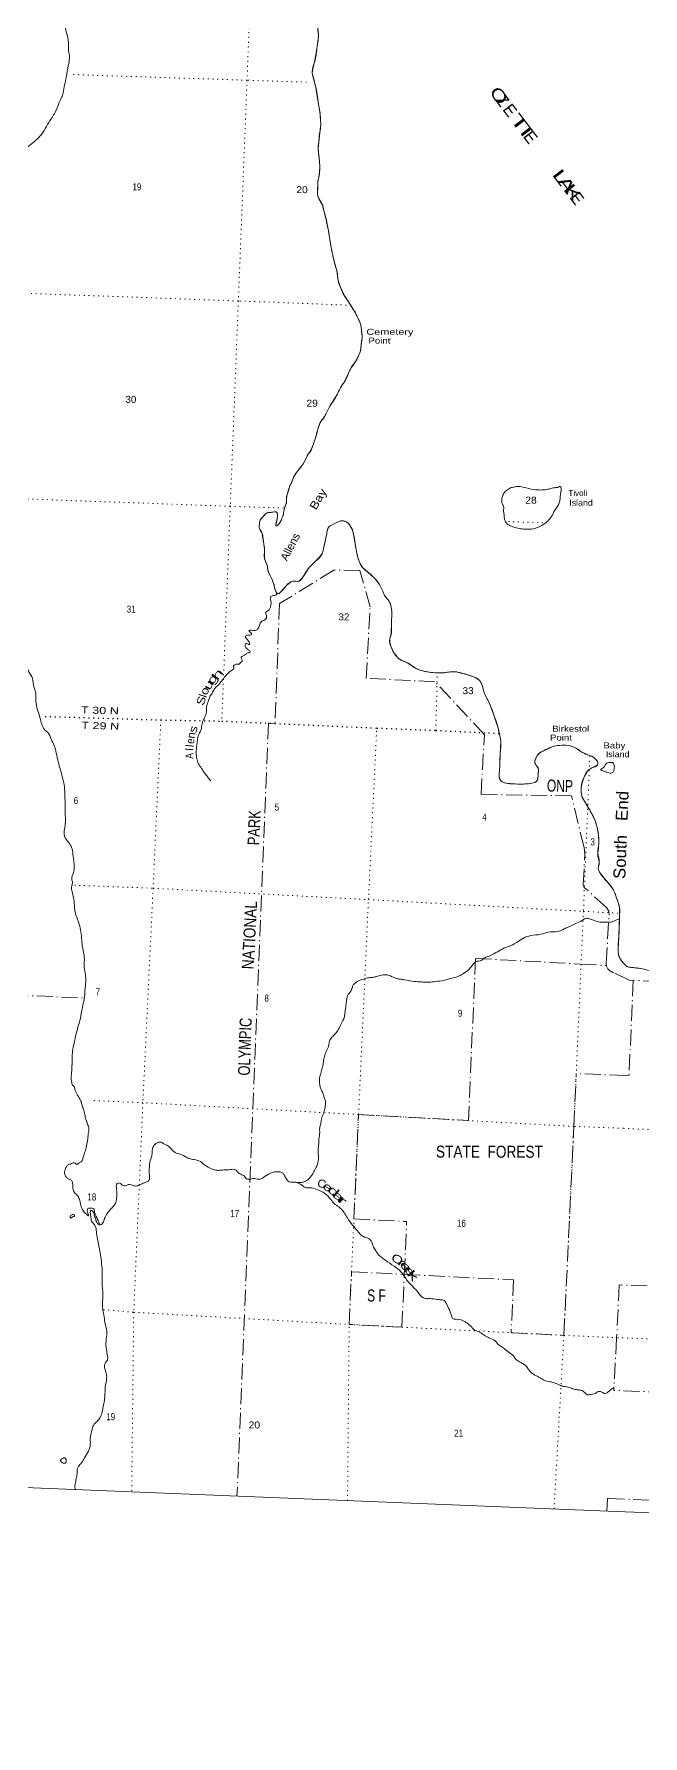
# Model space of a CAD drawing. Header units: feet. Extents: x -955330 to -733631, y 195788 to 387588.
# Drawn here: x -908074 to -892859, y 195788 to 238313 of the extents above; entities that cross this region are included whole.
import ezdxf
from ezdxf.enums import TextEntityAlignment as Align

# ---------------------------------------------------------------- set-up
doc = ezdxf.new("R2010")
doc.units = ezdxf.units.FT
doc.header["$LTSCALE"] = 80
doc.linetypes.add('DOT_DASHED', pattern=[7.7, 5, -1.2, 0.3, -1.2])
doc.linetypes.add('DOTTED', pattern=[1.5, 0.3, -1.2])
for name, color, linetype, lineweight in [('39', 7, 'Continuous', 13), ('4', 7, 'Continuous', 13), ('41', 7, 'Continuous', 13), ('44', 7, 'DOT_DASHED', 13), ('6', 7, 'DOTTED', 25), ('7', 7, 'DOTTED', 13)]:
    doc.layers.add(name, color=color, linetype=linetype, lineweight=lineweight)
doc.layers.add('42', color=7, linetype='Continuous')

msp = doc.modelspace()

# ---------------------------------------------------------------- linework, layer by layer
at = {"layer": '39'}
for points in [[(-900988.58, 245972.15), (-901017.74, 245831.48), (-901017.45, 245715.75), (-901029.32, 245598.59), (-900989.03, 245395.64), (-900971.65, 245218.17), (-900926.23, 245077.9), (-900862.41, 245024.01), (-900689.93, 244926.22), (-900544.6, 244809.47), (-900476.66, 244676.21), (-900439.98, 244562.76), (-900407.62, 244402.83), (-900394.46, 244302.71), (-900400.71, 244136.55), (-900415.39, 244043.89), (-900415.2, 243966.74), (-900432.19, 243908.7), (-900421.34, 243802.6), (-900451.5, 243682.28), (-900452.92, 243572.73), (-900425.19, 243441.44), (-900446.5, 243336.93), (-900516.47, 243226.68), (-900613.98, 243089.36), (-900681.13, 242995.21), (-900766.08, 242826.83), (-900826, 242675.49), (-900903.61, 242573.73), (-900997.6, 242426.09), (-901056.11, 242303.1), (-901029.18, 242155.61), (-900974.92, 241990.55), (-900948.7, 241788.29), (-900967.8, 241647.12), (-901025.41, 241501.75), (-901165.94, 241350.31), (-901238.32, 241232.06), (-901311.41, 241059.03), (-901315.14, 240862.3), (-901289.13, 240615.38), (-901235.87, 240389.46), (-901165.23, 240148.48), (-901115.99, 239963.36), (-901089.68, 239722.52), (-901052.29, 239582.64), (-901009.69, 239385.67), (-900996.83, 239279.47), (-901006.4, 239087.09), (-900997.36, 238944.54), (-900989.04, 238706.62), (-900989.85, 238568.61), (-900982.83, 238426.17), (-900969.06, 238297.6), (-900984.76, 238103.48), (-901010.71, 237905.81), (-901070.84, 237588.01), (-901121.92, 237371.27), (-901102.13, 237242.41), (-901038.92, 237013.97), (-901001.04, 236803.02), (-900966.58, 236563.81), (-900933.33, 236381.5), (-900914.95, 236183.69), (-900914.56, 235988.78), (-900939.3, 235815.41), (-900961.53, 235611.47), (-900975.92, 235443.68), (-900958.04, 235276.34), (-900941.67, 235119.22), (-900933.54, 234958.45), (-900953.45, 234760.48), (-900980.4, 234623.76), (-900980.5, 234581.13), (-900987.96, 234390.68), (-900982.04, 234266.55), (-900929.38, 234150.28), (-900866.56, 234035.55), (-900819.03, 233856.6), (-900762.06, 233624.41), (-900704.89, 233315.07), (-900659.78, 233046.92), (-900608.53, 232780.49), (-900565.33, 232595.67), (-900500.21, 232365.11), (-900477.51, 232173.17), (-900389.28, 231921.17), (-900318.12, 231771.52), (-900216.81, 231620.38), (-900136.51, 231492.61), (-900044.85, 231350.06)], [(-908086.89, 239105.72), (-908037.54, 239125.63), (-908005.88, 239113.92), (-907976.83, 239090.17), (-907888.98, 239114.28), (-907872.59, 239119.56), (-907817.41, 239135.13), (-907793.89, 239162.39), (-907746.04, 239192.52), (-907691.06, 239204.04), (-907592.76, 239154.55), (-907524.81, 239061.89), (-907446.93, 238926.12), (-907397.08, 238753.15), (-907349.55, 238655.4), (-907275.39, 238404.1), (-907220.82, 238163.9), (-907209.49, 237905.53), (-907188.89, 237711.66), (-907218.16, 237528.37), (-907270.95, 237236.6), (-907308.66, 237045.6), (-907347.07, 236840.42), (-907384.97, 236726.56), (-907450.42, 236585.64), (-907548.54, 236354.97), (-907704.06, 236104.79), (-907822.78, 235905.58), (-907965.23, 235715.65), (-908106.36, 235592.66), (-908265.58, 235470.55), (-908391.33, 235413.79), (-908503.51, 235386.81), (-908582.32, 235301.36), (-908715.71, 235171.89), (-908856.64, 235093.55), (-908998.68, 234911.72), (-909053.98, 234772.33), (-909136.01, 234622.08), (-909221.76, 234478.09), (-909279.97, 234361.17), (-909331.45, 234176.94), (-909370.97, 233908.88), (-909405.97, 233650.75), (-909426.09, 233448.73), (-909406.4, 233196.04), (-909411.45, 232972.98), (-909412.06, 232839.03), (-909438.03, 232397.75), (-909474.74, 232064.59), (-909495.86, 231882.93), (-909509.25, 231694.79), (-909529.26, 231576), (-909534.09, 231438.19), (-909530.58, 231346.67), (-909514.41, 231185.5), (-909504.67, 231016.53), (-909503.58, 230835.8), (-909509.33, 230639.17), (-909532.76, 230451.52), (-909559.1, 230326.95), (-909609.79, 230037.11), (-909672.93, 229739.76), (-909736.58, 229472.89), (-909796.2, 229246.42), (-909847.48, 229066.23), (-909889.51, 228909.95), (-909933.04, 228804.49), (-909956.67, 228694), (-909990.05, 228468.27), (-909995.6, 228235.09), (-909996.32, 228058.51), (-909964.06, 227896.55), (-909934.02, 227771.25), (-909882.26, 227677.35), (-909819.15, 227528.09), (-909720.25, 227409.56), (-909617.44, 227248.2), (-909516.43, 227090.99), (-909350, 226790.49), (-909283.97, 226699.96), (-909190.3, 226557.32), (-909108.49, 226419.32), (-909054.32, 226292.83), (-909038.35, 226168.21), (-909039.07, 225991.63), (-909057.88, 225734.74), (-909092.58, 225442.08), (-909171.4, 225234.83), (-909218.45, 225139.69), (-909261.88, 225117.46)], [(-900044.85, 231350.06), (-899995.71, 231244.12), (-899935.21, 231123.41), (-899899.54, 230989.7), (-899889.09, 230875.51), (-899875.53, 230742.89), (-899894.24, 230609.82), (-899909.93, 230456.31), (-899933.46, 230347.84), (-900003.43, 230196.99), (-900054.3, 230106.11), (-900151.6, 229972.84), (-900212.33, 229845.89), (-900315.77, 229629.7), (-900393.98, 229515.79), (-900483.55, 229335.45), (-900565.28, 229191.27), (-900683, 229012.31), (-900816.71, 228754.97), (-900922.96, 228603.87), (-900986, 228430.35), (-901040.39, 228227.98), (-901090.16, 228078.17), (-901141.43, 227938.58), (-901250.5, 227771.38), (-901350.93, 227575.34), (-901446.33, 227439.95), (-901564.95, 227283.36), (-901631.21, 227126.24), (-901680.67, 227023.11), (-901721.18, 226897.2), (-901760.4, 226757.02), (-901770.76, 226589.04), (-901819.22, 226465.55), (-901842.75, 226316.48), (-901894.13, 226174.87), (-901953.84, 226068.18), (-901985.6, 226037.26), (-902030.33, 226029.3), (-902031.94, 226037.5), (-902017.66, 226122.06), (-901995.04, 226212.3), (-901990.01, 226313.56), (-902007.79, 226361.12), (-902069.61, 226374.31), (-902144.8, 226361.76), (-902225.61, 226357.6), (-902355.89, 226250.31), (-902422.53, 226166.29), (-902445.06, 226037.48), (-902435.82, 225939.58), (-902385.27, 225861.99), (-902350.7, 225706.01), (-902315.14, 225407.87), (-902314.65, 225214.99), (-902242.5, 225004.39), (-902232.66, 224918.64), (-902184.22, 224798.52), (-902116.48, 224661.21), (-902077.69, 224549.69), (-902042.42, 224407.88), (-901977.89, 224327.57), (-901879.38, 224403.94), (-901746.99, 224553.76), (-901623.96, 224637.04), (-901452.38, 224642.83), (-901328.43, 224784.94), (-901201.87, 224979.71), (-901045.15, 225132.39), (-900887.53, 225303.3), (-900837.87, 225451.08), (-900802.57, 225634.09), (-900761.24, 225816.79), (-900705.95, 225996.78), (-900591.76, 226064.26), (-900455.25, 226134.7), (-900305.89, 226139.55), (-900195.23, 226054.95), (-900096.43, 225853.19), (-900047.3, 225584.84), (-900016.76, 225388.45), (-899962.7, 225178.74), (-899861.8, 224978.9), (-899711.03, 224849.7), (-899575.95, 224729.38), (-899471.53, 224600.43), (-899366.1, 224410.52), (-899312.23, 224277.95), (-899201.98, 224144.65), (-899158.66, 224043.05), (-899132.55, 223838.76)], [(-895927.89, 227009.81), (-895854.3, 226990.91), (-895688.96, 226952.35), (-895494.96, 226922.53), (-895339.77, 226923.03), (-895205.68, 226944.87), (-895065.06, 226976.54), (-894969.46, 226994.18), (-894928.55, 227006.38), (-894913.38, 226987.36), (-894908.36, 226885.62), (-894926.26, 226768.75), (-894933.2, 226669.62), (-894959.95, 226577.55), (-895017.55, 226472.78), (-895083.09, 226370.44), (-895123.41, 226289.18), (-895196.89, 226189.26), (-895281.83, 226102.08), (-895386.17, 226030.05), (-895521.97, 225973.79), (-895682.9, 225939.05), (-895839.81, 225944.72), (-895991.88, 225966.4), (-896113, 226002.79), (-896233.11, 226059.44), (-896290.5, 226121.13), (-896315.83, 226179.21), (-896329.49, 226309.81), (-896340.54, 226411.85), (-896341.94, 226505.3), (-896370.98, 226569.66), (-896387.76, 226637.47), (-896384.14, 226710.38), (-896346.54, 226818.16), (-896271.55, 226907.86), (-896165.6, 226971.68), (-896063.67, 226995.1), (-895974.31, 227008.98), (-895927.89, 227009.81)], [(-909261.88, 225117.46), (-909348.92, 225150.16), (-909422.7, 225165.96), (-909441.5, 225071.47), (-909421.61, 224863.43), (-909427.85, 224778.47), (-909456.31, 224611.37), (-909505.57, 224471.69), (-909533.43, 224316.74), (-909526.2, 224137.74), (-909484.9, 223995.64), (-909469.23, 223864.95), (-909453.86, 223768.78), (-909392.36, 223627.72), (-909268.23, 223489.67), (-909167.73, 223362.94), (-909122.4, 223261.24), (-909103.41, 223197.38), (-909057.28, 223152.48), (-909062.41, 223089.8), (-909065.63, 223025), (-908981.2, 222939.65), (-908909.64, 222838.7), (-908859.49, 222793.61), (-908844.62, 222727.91), (-908735.47, 222531.73), (-908634.56, 222453.7), (-908558.17, 222449.95), (-908449.41, 222489.27), (-908346.28, 222496.39), (-908237.83, 222448.44), (-908195.92, 222359.09), (-908130.49, 222256.41), (-908090.2, 222053.45), (-908029.91, 221847.49), (-908027.51, 221652.49), (-907911.65, 221185.98), (-907796.18, 220914.37), (-907730.25, 220862.42), (-907644.12, 220689.7), (-907567.13, 220535.69), (-907518.3, 220342.47), (-907468.66, 220124.85), (-907422.64, 219956.13), (-907323.66, 219555.41), (-907299.47, 219109.64), (-907292.76, 218798.71), (-907291.87, 218573.34), (-907320.63, 218400.16), (-907294.81, 218230.4), (-907187.17, 218085.04), (-907123.05, 217956.03), (-907096.13, 217767.95), (-907071.02, 217502.81), (-907090.43, 217355.57), (-907130.65, 217195.14), (-907114.88, 217107.07), (-907138.1, 217004.68), (-907120.02, 216881.99), (-907087.16, 216732.18), (-907064.06, 216548.34), (-907053.31, 216399.62), (-906987.09, 216191.34), (-906931.02, 216022.12), (-906896.15, 215831.62), (-906878.48, 215619.62), (-906855.87, 215466.26), (-906818.4, 215247.2), (-906818.72, 214997.52), (-906790.49, 214795.16), (-906780.65, 214628.22), (-906803.28, 214416.17), (-906808.62, 214308.84), (-906832.95, 214143.57), (-906874.78, 213950.74), (-906912.39, 213721.16), (-906975.74, 213500.96), (-907020.38, 213332.63), (-907074.77, 213089.66), (-907110.27, 212902.61), (-907123.55, 212716.5), (-907128.5, 212454.86), (-907143.39, 212276.95), (-907130.03, 212099.68), (-907125.21, 212075.08), (-907114.76, 212042.09), (-907096.87, 212037.15), (-907051.54, 211935.45), (-907020.89, 211862.9), (-906946.72, 211733.39), (-906891.75, 211623.1)], [(-903655.15, 219653.48), (-903719.97, 219727.72), (-903780.38, 219809.85), (-903839.17, 219883.79), (-903866.91, 219933.87), (-903949.73, 220051.62), (-903997.76, 220179.84), (-904021.68, 220306.88), (-904011.41, 220513.44), (-903995.52, 220630.4), (-903976.31, 220773.59), (-903900.01, 220930.22), (-903876.57, 221077.26), (-903825.9, 221204.7), (-903775.03, 221336.19), (-903755.22, 221532.13), (-903712.59, 221659.96), (-903681.82, 221751.83), (-903625.13, 221838.37), (-903534.95, 221990.26), (-903465.39, 222051.81), (-903383.77, 222153.37), (-903302.04, 222256.95), (-903208.15, 222361.96), (-903143.31, 222409.53), (-903078.88, 222489.6), (-903093.55, 222518.74), (-903041.28, 222556.78), (-903004.39, 222569.18), (-902950.01, 222568.54), (-902913.62, 222611.41), (-902873.71, 222643.97), (-902887.08, 222699.43), (-902899.54, 222732.53), (-902850.89, 222778.86), (-902789.07, 222806.28), (-902726.34, 222851.92), (-902675.38, 222863.63), (-902677.99, 222892.18), (-902740.11, 222939.89), (-902784.23, 222984.68), (-902794.98, 223052.2), (-902783.22, 223086.14), (-902725.62, 223069.1), (-902699.99, 223057.69), (-902682.4, 223087.28), (-902700.79, 223122.69), (-902767.02, 223209.17), (-902795.27, 223249.13), (-902738.77, 223291.02), (-902642.98, 223312.71), (-902635.94, 223332.66), (-902684.19, 223375.63), (-902702.68, 223409.02), (-902643.88, 223416.29), (-902524.97, 223416.54), (-902468.07, 223466.53), (-902428.76, 223568.13), (-902410.47, 223611.9), (-902304.32, 223679.77), (-902267.93, 223722.64), (-902268.73, 223787.64), (-902281.08, 223863.36), (-902255.85, 223884.46), (-902186.59, 223939.93), (-902162.77, 224013.87), (-902150.09, 224106.63), (-902166.57, 224221.12), (-902161.24, 224247.25), (-902097.11, 224280.64), (-902019.61, 224299.17), (-901995.64, 224334.09)], [(-899132.55, 223838.76), (-899141.4, 223660.55), (-899142.52, 223475.87), (-899156.11, 223283.68), (-899186.57, 223197.89), (-899143.06, 222978.53), (-899092.31, 222864.39), (-899004.97, 222756.57), (-898935.72, 222690.24), (-898809.68, 222631.27), (-898678.11, 222561.89), (-898528.05, 222459.11), (-898363.71, 222400.29), (-898147.91, 222363.31), (-897973.32, 222348.65), (-897827.87, 222355.72), (-897673.68, 222376.58), (-897532.65, 222375.75), (-897444.81, 222359.25), (-897267.8, 222312), (-897109.29, 222257.52), (-896960.03, 222179.15), (-896880.23, 222041.25), (-896818.13, 221831.13), (-896709.89, 221616.73), (-896556.14, 221223.47), (-896486.6, 221000.81), (-896446.6, 220832.39), (-896411.03, 220656.06), (-896426.03, 220354.31), (-896435.31, 220046.2), (-896448.99, 219851.99), (-896440.26, 219703.37), (-896379.35, 219631.35), (-896236.42, 219587.8), (-895989.25, 219573.64), (-895799.78, 219574.49), (-895635.54, 219594.85), (-895509.79, 219651.61), (-895478.11, 219842.91), (-895479.61, 219974.94), (-895519.21, 220029.66), (-895560.92, 220123.06), (-895529.45, 220229.11), (-895447.02, 220346.87), (-895327, 220410), (-895149.38, 220496.69), (-894941.81, 220537.26), (-894734.35, 220535.2), (-894502.67, 220452.77), (-894383.86, 220369.8), (-894257.92, 220308.81), (-894099.82, 220246.24), (-894024.64, 220177.59), (-893989.36, 220116.98), (-893996.8, 220048.33), (-894110.79, 219984.9), (-894208.2, 219930.81), (-894321.19, 219765.83), (-894394.68, 219544.1), (-894403.24, 219371.97), (-894366.16, 219226.01), (-894269.38, 219064.95), (-894180.23, 218912.38), (-894097.32, 218756.06), (-894008.48, 218516.21), (-893967.69, 218282.78), (-893968.41, 218025), (-893988.93, 217855.48), (-893951.16, 217601.9), (-893974.28, 217460.94), (-893918.21, 217332.32), (-893710.86, 217084.63), (-893591.86, 216924.5), (-893506.85, 216688.91), (-893446.15, 216491.04), (-893445.46, 216261.61), (-893450.2, 216085.23), (-893464.7, 215712.41), (-893481.81, 215449.35), (-893461.82, 215283.93), (-893404.84, 215173.54), (-893311.57, 215063.4), (-893233.88, 215004.78), (-893187.03, 214994.96)], [(-893573.67, 220011.72), (-893581.08, 219938.6), (-893602.7, 219868.61), (-893674.27, 219847.76), (-893752.16, 219861.74), (-893821.32, 219889.49), (-893888.56, 219915.12), (-893914.19, 219926.53), (-893892.68, 219953.89), (-893819.5, 220007.14), (-893801.4, 220046.86), (-893764.81, 220093.78), (-893671.13, 220113.54), (-893614.94, 220108.76), (-893581.27, 220056.35), (-893573.67, 220011.72)], [(-893446.96, 216200.15), (-893532.52, 216172.5), (-893665.91, 216124.24), (-893805.02, 216122.95), (-893933.88, 216125.21), (-894067.16, 216160.17), (-894172.09, 216197.8), (-894265.67, 216220.67), (-894371.02, 216168.99), (-894515.86, 216092.87), (-894724.04, 215999.56), (-894825.16, 215951.74), (-894950.91, 215894.98), (-895165.31, 215879.11), (-895418.21, 215818.44), (-895659.65, 215785.63), (-895846.21, 215721.7), (-896008.65, 215615.99), (-896145.26, 215543.52), (-896334.33, 215469.57), (-896485.72, 215383.62), (-896549.75, 215352.25), (-896682.33, 215279.58), (-896832.51, 215217.93), (-896897.54, 215166.31), (-897021.98, 215135.88), (-897127.43, 215041.58), (-897202.62, 214947.83), (-897344.96, 214841.13), (-897450.91, 214777.31), (-897600.28, 214731.86), (-897728.94, 214697.57), (-897833.18, 214668.18), (-898050.29, 214638.23), (-898194.13, 214622.96), (-898288.92, 214621.53), (-898425.52, 214630.26), (-898630.27, 214646.4), (-898809.88, 214681.6), (-898938.04, 214698.04), (-899043.58, 214723.52), (-899114.54, 214755.43), (-899229.33, 214797.6), (-899317.58, 214805.99), (-899459.91, 214780.5), (-899509.06, 214764.64), (-899608.88, 214743.15), (-899742.56, 214729.41), (-899898.26, 214678.18), (-899986.32, 214650.02), (-900040.7, 214610.06), (-900087.14, 214567.68), (-900118.51, 214504.25), (-900162.44, 214390.7), (-900220.64, 214314.38), (-900265.99, 214172.47), (-900280.57, 214041.24), (-900300.99, 213873.74), (-900318.79, 213758.9), (-900404.95, 213566.22), (-900465.36, 213445.35), (-900551.82, 213327.79), (-900630.43, 213246.39), (-900692.05, 213141.82), (-900727.95, 212987.26), (-900786.56, 212862.25), (-900822.95, 212738.17), (-900844.57, 212627.58), (-900854.83, 212542.82), (-900881.67, 212448.73), (-900901.78, 212368.51), (-900928.13, 212284.54), (-900943.81, 212171.63), (-900928.45, 212034.86), (-900893.47, 211927.58), (-900848.15, 211825.88), (-900822.12, 211741.38), (-900792.08, 211656.67), (-900794.9, 211559.36), (-900805.46, 211468.53), (-900846.38, 211334.53), (-900891.52, 211196.67), (-900909.22, 211083.85), (-900936.67, 210977.61), (-900934.26, 210863.81), (-900956.39, 210702.49), (-900962.23, 210544.43), (-900977.22, 210364.49), (-900967.78, 210270.65), (-900973.02, 210165.34), (-900989.41, 210078.85)], [(-892078.33, 215447.63), (-892106.17, 215238.32), (-892191.54, 215047.93), (-892259.19, 214935.69), (-892351.98, 214889.44), (-892500.02, 214868.07), (-892665.81, 214898.18), (-892830.76, 214946.47), (-893010.5, 214975.73), (-893130.65, 214989.19), (-893187.03, 214994.96)], [(-906891.75, 211623.1), (-906875.17, 211551.24), (-906841.8, 211452.16), (-906806.33, 211314.4), (-906780.11, 211193.34), (-906737.5, 211077.57), (-906702.93, 210962.19), (-906717.61, 210828.93), (-906736.12, 210659.31), (-906774.73, 210490.68), (-906812.14, 210346.35), (-906847.32, 210246.58), (-906873.97, 210156.53), (-906970.07, 210088.17), (-907005.35, 210067.57), (-907042.13, 210097.8), (-907093.8, 210112.51), (-907145.56, 210084.6), (-907221.15, 210063.95), (-907262.07, 210011.15), (-907288.2, 209971.83), (-907305.3, 209911.77), (-907312.94, 209839.06), (-907270.53, 209759.84), (-907220.68, 209708.67), (-907141.68, 209676.37), (-907111.23, 209599.76), (-907103.4, 209473.52), (-907066.31, 209368.16), (-907004.9, 209306.28), (-906939.68, 209199.54), (-906902.8, 209049.54), (-906858.58, 208925.57), (-906774.46, 208834.15), (-906739.78, 208801.99), (-906710.63, 208780.26), (-906713.14, 208810.84), (-906739.98, 208879.15), (-906740.68, 208946.17), (-906714.94, 208977.39), (-906666.69, 208975.02), (-906582.66, 208962.78), (-906564.38, 208884.74), (-906517.85, 208766.74), (-906474.33, 208669.19), (-906444.18, 208586.51), (-906442.44, 208568.07), (-906484.19, 208592.53), (-906533.03, 208704.55), (-906568.71, 208797.66), (-906603.78, 208902.91), (-906649.01, 208925.43), (-906667.91, 208869.52), (-906652.04, 208742.88), (-906638.27, 208654.91), (-906551.13, 208543.04), (-906516.57, 208387.06), (-906487.33, 208204.95), (-906423.83, 207860.78), (-906373.01, 207423.86), (-906371.02, 207098.95), (-906356.37, 206826.21), (-906363.12, 206609.32), (-906358.61, 206456.85), (-906327.66, 206309.16), (-906304.86, 206119.25), (-906255.42, 205897.58), (-906268.3, 205719.57), (-906276.05, 205563.63), (-906244.21, 205312.37), (-906235.77, 205198.28), (-906301.72, 205087.83), (-906309.97, 205002.97), (-906269.47, 204844.67), (-906259.13, 204728.45), (-906293.72, 204519.02), (-906304.39, 204263.76), (-906333.15, 204090.59), (-906377.1, 203855.23), (-906440.43, 203716.23), (-906504.67, 203640.21), (-906572.32, 203576.54), (-906620.98, 203449.01), (-906653.25, 203326.76), (-906668.24, 203228.02), (-906667.24, 203085.87), (-906710.48, 202905.29), (-906813.52, 202737.79), (-906884.09, 202615.39), (-906963.4, 202519.81), (-906996.28, 202385.41)], [(-900989.41, 210078.85), (-901034.65, 209979.57), (-901097.07, 209858.8), (-901154.07, 209766.19), (-901205.34, 209707.8), (-901282.64, 209652.72), (-901370.7, 209624.56), (-901499.86, 209620.75), (-901618.67, 209622.52), (-901698.78, 209632.55), (-901760.29, 209692.41), (-901814.06, 209786.4), (-901861.19, 209851.64), (-901926.22, 209881.22), (-902063.33, 209879.83), (-902167.56, 209850.44), (-902340.16, 209743.2), (-902398.36, 209707.48), (-902465.3, 209698.59), (-902599.49, 209715.32), (-902685.03, 209697.19), (-902784.44, 209724.4), (-902818.31, 209772.75), (-902902.53, 209821.55), (-902982.44, 209876.22), (-903038.02, 209933.76), (-903164.67, 209939.98), (-903332.33, 209931.96), (-903451.84, 209919.56), (-903561.9, 209935.11), (-903621.51, 209952.25), (-903811.78, 210057), (-903916.51, 210139.28), (-904071.3, 210187.48), (-904198.95, 210214.04), (-904307, 210270.1), (-904431.03, 210328.96), (-904512.65, 210349.21), (-904642.81, 210446.95), (-904707.73, 210519.16), (-904809.95, 210570.87), (-904898.1, 210621.88), (-904966.65, 210621.19), (-905077.53, 210539.34), (-905116.44, 210445.84), (-905121.77, 210338.5), (-905173.05, 210158.32), (-905192.26, 210015.13), (-905190.97, 209797.85), (-905196.7, 209682.42), (-905255.61, 209632.53), (-905372.81, 209585.5), (-905484.19, 209534.12), (-905578.88, 209534.71), (-905714.27, 209567.74), (-905769.85, 209544.08), (-905824.84, 209532.57), (-905877.91, 209559.53), (-905956.2, 209606.01), (-905993.09, 209593.61), (-906012, 209456.49), (-906011.92, 209214.91), (-906042.28, 209090.54), (-906092.04, 209021.93), (-906172.97, 208934.55), (-906259.42, 208816.99), (-906322.25, 208688.12), (-906369.8, 208582.86), (-906415.24, 208560.73), (-906429.1, 208561.58), (-906444.59, 208565.01)], [(-893606.65, 204481.28), (-893687.5, 204420.02), (-893750.73, 204364.25), (-893812.15, 204344.94), (-893883.11, 204376.84), (-893948.54, 204398.32), (-894051.98, 204344.53), (-894186.27, 204318.64), (-894251, 204313.69), (-894293.61, 204348.27), (-894361.16, 204408.42), (-894434.63, 204430.3), (-894520.77, 204440.62), (-894637.97, 204474.79), (-894761.1, 204511.28), (-894857.19, 204524.12), (-894955.99, 204563.48), (-895149.98, 204633.9), (-895297.64, 204663.48), (-895368.4, 204699.43), (-895487.8, 204770.26), (-895622.99, 204847.94), (-895701.79, 204924.89), (-895762.09, 205009.05), (-895911.85, 205117.91), (-896025.13, 205190.46), (-896085.63, 205270.57), (-896201.62, 205369.64), (-896329.87, 205465.26), (-896415.3, 205530.35), (-896442.74, 205545.91), (-896553.9, 205660.99), (-896707.28, 205737.54), (-896827.09, 205800.26), (-896940.17, 205876.86), (-897091.64, 205951.29), (-897152.95, 206015.2), (-897229.94, 206088), (-897298.28, 206131.95), (-897522.53, 206201.83), (-897616.41, 206218.62), (-897630.88, 206251.81), (-897658.82, 206338.44), (-897696.4, 206433.67), (-897771.07, 206593.65), (-897823.94, 206665.26), (-897923.65, 206686.4), (-898081.76, 206708.37), (-898206.39, 206714.49), (-898300.88, 206719.12), (-898338.47, 206733.15), (-898486.42, 206878.45), (-898591.35, 206997.29), (-898723.51, 207135.72), (-898802.81, 207243.15), (-898944.83, 207426.73), (-899076.9, 207526.6), (-899295.3, 207673.33), (-899454.21, 207800.9), (-899544.86, 207923.09), (-899601.95, 208031.46), (-899633.5, 208126.39), (-899729.19, 208228.53), (-899820.65, 208253.32), (-899960.06, 208367.75), (-900114.14, 208551.93), (-900244.29, 208730.87), (-900326.1, 208868.87), (-900458.26, 209007.31), (-900576.97, 209092.31), (-900687.02, 209229.66), (-900851.05, 209375.76), (-901006.94, 209442.28), (-901182.04, 209487.41), (-901292.71, 209490.81), (-901380.45, 209549.93), (-901464.78, 209596.7), (-901505.45, 209620.81)], [(-907111.87, 208757.12), (-907158.53, 208729.16), (-907169.99, 208741.91), (-907163.56, 208790.31), (-907132.6, 208805.03), (-907097.61, 208819.56), (-907073.79, 208812.3), (-907061.13, 208783.25), (-907062.04, 208765.03), (-907078.22, 208763.79), (-907111.87, 208757.12)], [(-907271.92, 202691.84), (-907271.98, 202636.46), (-907295.7, 202605.14), (-907342.04, 202605.38), (-907385.16, 202629.83), (-907404.25, 202651.07), (-907410.89, 202679.82), (-907400.03, 202695.52), (-907376.91, 202714.69), (-907345.85, 202731.43), (-907321.42, 202736.33), (-907305.24, 202737.56), (-907284.13, 202716.23), (-907271.92, 202691.84)], [(-906996.28, 202385.41), (-907011.17, 202248.1), (-907041.15, 202110.77), (-907050, 201970.34), (-907044.18, 201939.6)]]:
    msp.add_spline(points, degree=3, dxfattribs=at)
at = {"layer": '4'}
for points in [[(-733631.22, 379550.22), (-739699.92, 195787.95), (-770508.84, 196826.62), (-801316.3, 197907.67), (-832122.26, 199031.09), (-862926.63, 200196.88), (-893729.37, 201405.05)], [(-893729.37, 201405.05), (-924530.42, 202655.58), (-955330.5, 203930.42)]]:
    msp.add_lwpolyline(points, dxfattribs=at)
at = {"layer": '44'}
for p, q in [((-897040.64, 215217.66), (-897220.85, 211164.38)), ((-924005.43, 214935.62), (-906856.87, 214230.01)), ((-893101.08, 214669.85), (-893207.06, 212286.11)), ((-894584.7, 211019.09), (-894526.07, 212337.81)), ((-893295.89, 212289.59), (-894526.07, 212337.81)), ((-893207.06, 212286.11), (-893295.89, 212289.59)), ((-900081.32, 208706.7), (-898762.98, 208640)), ((-898821.95, 207321.29), (-898762.98, 208640)), ((-900140.29, 207387.99), (-898821.95, 207321.29)), ((-898880.92, 206002.59), (-898821.95, 207321.29)), ((-890904.83, 206963.25), (-893452.45, 207058.31)), ((-892327.89, 204374.52), (-893590.22, 204421.62))]:
    msp.add_line(p, q, dxfattribs=at)
for points in [[(-900988.59, 238527.18), (-900969.11, 238301.28), (-900974.04, 238198.7), (-900996.57, 238005.55), (-901039.29, 237747.6), (-901064.81, 237618.64), (-901110.29, 237433.02), (-901122.64, 237339.63), (-901106.43, 237259.08), (-901040.17, 237020.04), (-901012.42, 236872.64), (-900973.28, 236608.56), (-900931.65, 236370.35), (-900920.87, 236272.19), (-900915.81, 236178.18)], [(-900915.81, 236178.18), (-900910.92, 236049.55), (-900914.18, 235992.58), (-900935.25, 235846.81), (-900976.72, 235456.33), (-900941.25, 235115.13), (-900933.94, 234998.47), (-900937.29, 234886.2), (-900952.55, 234766.76), (-900979.19, 234637.61), (-900989.47, 234334.25), (-900986.8, 234291.35), (-900978.22, 234253.21), (-900950.07, 234189.47), (-900877.44, 234062.11), (-900846.08, 233964.58), (-900777.92, 233693.88), (-900699.24, 233282.07), (-900630.44, 232889.27), (-900575.5, 232637.27), (-900501.01, 232368.24), (-900487.76, 232248.6), (-900475.49, 232165.34), (-900431.69, 232027.64), (-900352.45, 231835.79), (-900310.66, 231759.75), (-900199.34, 231592.63), (-900046.47, 231352.78), (-899940.77, 231135.26), (-899906.36, 231034.62), (-899878.23, 230778.8), (-899875.65, 230723.22), (-899902.74, 230525.24), (-899919.13, 230399), (-899942.21, 230324.73), (-900047.24, 230117.9), (-900139.81, 229994.05), (-900282.26, 229699.72), (-900319.67, 229622.04), (-900388.32, 229525.55), (-900497.92, 229309.17), (-900562.67, 229195.65), (-900668.27, 229035.76), (-900707.91, 228968.89), (-900811.02, 228765.12), (-900835.42, 228726.04), (-900906.13, 228633.34), (-900920.19, 228609.4), (-900943.63, 228557.12), (-900974.6, 228468.81), (-901028, 228270.03), (-901099.32, 228051.22), (-901137.78, 227947.23), (-901152.72, 227915.4), (-901176.28, 227877.67), (-901221.41, 227816.02), (-901251.96, 227768.77), (-901317.59, 227634.16), (-901351.65, 227574.25), (-901408.9, 227491.64), (-901514.69, 227353.63), (-901565.84, 227281.87), (-901586.5, 227240.74), (-901632.22, 227124.06), (-901680.12, 227024.51), (-901736.28, 226846.12), (-901762.54, 226747.45), (-901766.03, 226718.34), (-901765.98, 226633.32), (-901768.24, 226603.25), (-901774.11, 226576.33), (-901786.43, 226544.64), (-901809.51, 226494.56), (-901817.95, 226470.43), (-901837.56, 226339.14), (-901860.15, 226260.61), (-901903.84, 226153.95), (-901926.34, 226111.99), (-901952.18, 226070.67), (-901963.22, 226056.68), (-901980.52, 226041.36), (-901991.16, 226033.12), (-902002.2, 226026.75), (-902013.79, 226023)], [(-902013.79, 226023), (-902019.01, 226022.76), (-902024.22, 226024.03), (-902028.64, 226027.17), (-902031.51, 226031.65), (-902032.08, 226035.98), (-902031.38, 226041.55), (-902016.43, 226127.52), (-901996.09, 226207.57), (-901989.16, 226266.89), (-901989.98, 226312.84), (-901997.38, 226348.7), (-902014.06, 226365.93), (-902041.77, 226375.56), (-902071.78, 226374.05), (-902142.73, 226362.02), (-902209.4, 226360.9), (-902251.25, 226346.8), (-902287.65, 226321.06), (-902373.08, 226232.68), (-902398.79, 226203.97), (-902419.11, 226173.13), (-902437.15, 226122.44), (-902443.83, 226066.32), (-902445.26, 226000.56), (-902441.9, 225966.03), (-902433.17, 225932.47), (-902400.78, 225889.39), (-902383.5, 225855.74), (-902361.56, 225767.08), (-902339.04, 225621.54), (-902318.32, 225441.29), (-902313.66, 225380.72), (-902316.77, 225243.24), (-902312.9, 225203.04), (-902301.95, 225161.27), (-902251.92, 225037.81), (-902241.72, 225000.41), (-902235.13, 224927.78), (-902208.7, 224854.11), (-902142.81, 224716.58), (-902117.53, 224663.66), (-902087.94, 224581.62), (-902040.87, 224403.98), (-902012.51, 224351.46), (-901990.64, 224330.79), (-901976.97, 224327.62), (-901949.85, 224338.08), (-901917.66, 224364.74), (-901749.63, 224551.18), (-901673.41, 224609.63), (-901608.12, 224642.46), (-901575.7, 224642.93), (-901493.3, 224629.75), (-901457.6, 224639.02), (-901384.35, 224711.16), (-901317.65, 224800.8), (-901226.66, 224949.17), (-901169.82, 225013.18), (-900963.86, 225213.27), (-900876.34, 225321.27), (-900845.89, 225411.57), (-900733.89, 225948.73), (-900695.85, 226007.38), (-900626.29, 226047.86), (-900461.9, 226131.53), (-900408.79, 226149), (-900346.76, 226149.68), (-900273.88, 226125.02), (-900234.42, 226097.54), (-900191.23, 226049.5), (-900119.71, 225927.87), (-900088.92, 225815.48), (-900016.33, 225385.9), (-899979.15, 225232.89), (-899927.02, 225076.5), (-899877.28, 224994.84), (-899582.49, 224735.39), (-899522.89, 224671.99), (-899461.18, 224584.38), (-899424.75, 224522.93), (-899374.09, 224426.48), (-899356.76, 224390.1), (-899323.49, 224302.29), (-899306.13, 224267.2), (-899214.94, 224163.73), (-899173.74, 224089.02)], [(-893199.78, 214674.27), (-893591.77, 214858.43), (-893697.24, 214916.59), (-893735.99, 214959.66), (-893767.23, 215019.32), (-893779.04, 215086.74), (-893703.7, 216297.18), (-893713.92, 216395.31), (-893768.27, 216491.03), (-894323.61, 216986.41), (-894353.9, 217054.6), (-894309.76, 217830.57), (-894330.07, 217985.78), (-894641.67, 219279.83), (-896904.36, 219312.63), (-896820.36, 220806.31), (-898055.91, 222129.22), (-899771.72, 222213.47), (-899678.51, 223996.91), (-899930.61, 224911.22), (-900581.93, 224914.16), (-901941.18, 224082.09), (-902050.31, 221086.66), (-902216.09, 221093.59), (-903003.59, 201777.13)], [(-899173.74, 224089.02), (-899147.23, 223990.99), (-899132.73, 223872.04), (-899142.77, 223570.68), (-899149.24, 223355.94), (-899156.74, 223279.11), (-899184.54, 223210.66), (-899186.72, 223173.77), (-899180.5, 223113.7), (-899156.07, 223016.96), (-899128.99, 222939.61), (-899103.87, 222883.61), (-899081.86, 222849.09), (-899037.78, 222793.39), (-898964.98, 222712.93), (-898942.6, 222694.59), (-898902.72, 222672.98), (-898816.83, 222634.84), (-898706.83, 222577.52), (-898641.54, 222538.77), (-898571.39, 222486.57), (-898503.94, 222446.9), (-898432.51, 222418.73), (-898321.97, 222391.53), (-898188.44, 222368.63), (-898053.79, 222353.1), (-897968.39, 222348.58), (-897895.46, 222350.51), (-897820.8, 222356.4), (-897661.93, 222377.56), (-897588.79, 222379.74), (-897531.58, 222375.62), (-897461.58, 222363.18), (-897273.76, 222313.74), (-897129.41, 222264.9), (-897024.45, 222222.3), (-896984.02, 222198.05), (-896934.24, 222151.56), (-896912.03, 222116.72), (-896889.34, 222065.56), (-896872.15, 222017.42), (-896826.22, 221851.04), (-896801.21, 221795.31), (-896730.37, 221661.09), (-896652.59, 221478.5), (-896589.62, 221316.84), (-896506.92, 221072.9), (-896479.77, 220974.12), (-896416.08, 220702.57), (-896410.41, 220633.4), (-896418, 220476.47), (-896442.87, 219932.44), (-896450.33, 219823.58), (-896449.28, 219764.33), (-896442.01, 219711.36), (-896422.24, 219666.73), (-896389.17, 219637.3), (-896325.55, 219606.71), (-896263.58, 219591.05), (-896000.97, 219573.86), (-895809.2, 219574.26), (-895725.26, 219580.6), (-895602.87, 219600.49), (-895557.68, 219613.32), (-895537.38, 219624.34), (-895522.21, 219636.82), (-895501.09, 219665.39), (-895487.72, 219696.38), (-895481.35, 219724.81), (-895478.51, 219765.36), (-895478.87, 219809.69), (-895472.71, 219915.94), (-895473.39, 219941.26), (-895478.53, 219971.17), (-895484.87, 219986.62), (-895516.24, 220024.89), (-895546.04, 220078.62), (-895557.57, 220108.04), (-895561.79, 220132.74), (-895559.25, 220157.32), (-895542.15, 220203.74), (-895500.95, 220285.57), (-895480.16, 220317.32), (-895461.1, 220336.88), (-895447.27, 220346.72), (-895414.8, 220365.24), (-895317.27, 220414.9), (-895127.32, 220505.41), (-895031.75, 220527.34), (-894876.66, 220542.23), (-894790.63, 220541.51), (-894724.45, 220533.53), (-894651.73, 220516.4), (-894587.03, 220493.67)], [(-893187.08, 214994.97), (-893233.21, 215004.64), (-893244.77, 215008.01), (-893262.87, 215017.68), (-893277.47, 215029.21), (-893323.23, 215075.23), (-893352.5, 215106.78), (-893381.4, 215141.54), (-893410.25, 215181.35), (-893450.97, 215253.5), (-893466.44, 215299.14), (-893472.27, 215325.98), (-893477.8, 215353.61), (-893480.59, 215382.67), (-893482.12, 215442.25), (-893460.69, 215810.47), (-893448.48, 216142.29), (-893442.19, 216356.37), (-893445.02, 216480.56), (-893469.53, 216586.07), (-893568.21, 216873.19), (-893610.09, 216955.77), (-893665.54, 217029.47), (-893887.83, 217293.78), (-893921.55, 217336.78), (-893941.23, 217367.17), (-893962.81, 217414.92), (-893974.56, 217462.91), (-893972.85, 217499.3), (-893954.63, 217567.58), (-893951.16, 217592.33), (-893953.72, 217630.55), (-893982.99, 217777.6), (-893989.1, 217834.18), (-893972.11, 217984.98), (-893964.57, 218132.82), (-893968.44, 218293.2), (-894001.06, 218488.72), (-894051.57, 218649.9), (-894110.72, 218782.79), (-894201.68, 218949.28), (-894377.51, 219248.95), (-894393.98, 219304.41), (-894403.24, 219372), (-894403.04, 219487.17), (-894380.63, 219604.49), (-894348.25, 219702.35), (-894284.26, 219844.34), (-894247.9, 219898.4), (-894219.03, 219924.09), (-894067, 220009.21), (-893990.54, 220053.46), (-893983.09, 220071.57), (-893982.93, 220090.67), (-893988.41, 220114.49), (-893998.16, 220136.76), (-894027.36, 220180.82), (-894075.63, 220230.88), (-894097.47, 220245.05), (-894136.59, 220262.48), (-894255.16, 220307.56), (-894363.28, 220359.14), (-894408.61, 220384.83), (-894493.55, 220447.37), (-894543.03, 220473.98), (-894587.03, 220493.67)], [(-897040.64, 215217.66), (-894416.88, 215075.01), (-893770.93, 215040.43)], [(-892833.77, 214947.08), (-892925.24, 214963.83), (-893023.29, 214977.21), (-893187.03, 214994.96)], [(-891835.06, 214613.2), (-893199.78, 214674.27)], [(-900081.32, 208706.7), (-899964.66, 211315.61), (-897220.85, 211164.38)], [(-896152.5, 205864.56), (-894834.18, 205797.86), (-894584.7, 211019.09)], [(-898880.92, 206002.59), (-900199.26, 206069.29), (-900140.29, 207387.99)], [(-898821.95, 207321.29), (-896089.5, 207183.05), (-896152.5, 205864.56)], [(-893452.45, 207058.31), (-893515.97, 205728.93), (-893590.22, 204421.62)], [(-893716.87, 201718.16), (-893743.7, 201719.08), (-893761.46, 201406.33)], [(-893716.87, 201718.16), (-892440.62, 201674.29), (-892453.99, 201354.18)]]:
    msp.add_lwpolyline(points, dxfattribs=at)
at = {"layer": '6'}
msp.add_lwpolyline([(-907794.95, 221263.48), (-904905.54, 221174.46), (-903381.43, 221146.35), (-899510.8, 220972.62), (-898034.54, 220914.38), (-896430.22, 220837.67)], dxfattribs=at)
at = {"layer": '7'}
for p, q in [((-896221.45, 226131.95), (-895304.25, 226097.08)), ((-898034.54, 220914.38), (-897997.84, 222341.73))]:
    msp.add_line(p, q, dxfattribs=at)
for points in [[(-902229.03, 247721.44), (-902231.25, 247701.83), (-902542.81, 242556.74), (-902750.68, 237158.88), (-902968.42, 231643.77), (-903171.05, 226513.63), (-903381.43, 221146.35)], [(-901261.86, 237110.18), (-902750.68, 237158.88), (-907122.69, 237300.37)], [(-900148.47, 231535.82), (-902968.42, 231643.77), (-908250.88, 231834.01), (-909472.24, 231871.62)], [(-901837.11, 226470.49), (-903171.05, 226513.63), (-908461.55, 226704.26), (-909194.11, 226723.97)], [(-904905.54, 221174.46), (-905098.45, 216969.54), (-905354.77, 211610.6), (-905582.83, 206374.11), (-905633.89, 201883.35)], [(-900241.75, 201665.67), (-900199.26, 206069.29), (-899964.66, 211315.61), (-899717.89, 216685.17), (-899510.8, 220972.62)], [(-894185.05, 220274.78), (-894345.77, 216393.09), (-894584.7, 211019.09), (-894834.18, 205797.86), (-895080.6, 201459.02)], [(-907065.53, 217045.78), (-905098.45, 216969.54), (-899717.89, 216685.17), (-894345.77, 216393.09), (-893435.31, 216344.35)], [(-893347.59, 210970.6), (-894584.7, 211019.09), (-899964.66, 211315.61), (-905354.77, 211610.6), (-906673.83, 211669.25)], [(-893347.59, 210970.6), (-889442.21, 210786.64), (-884034.56, 210509.02), (-878772.07, 210315.21), (-873858.19, 210162.16), (-868382.23, 210010.92), (-863143.53, 209868.87), (-862551.88, 209921.88)], [(-906337.4, 206437.54), (-905582.83, 206374.11), (-900199.26, 206069.29), (-894834.18, 205797.86), (-893556.3, 205741.27)], [(-870952.75, 204829.3), (-874150.75, 204896.2), (-878966.75, 205075.01), (-884222.12, 205335.31), (-889634.64, 205594.94), (-893556.3, 205741.27)]]:
    msp.add_lwpolyline(points, dxfattribs=at)

# ---------------------------------------------------------------- texts
at = {"layer": '41'}
for s, height, rotation, width, p in [('O', 300, 307.293, 1.4, (-896578.23, 236684.98)), ('T', 300, 307.293, 1.9, (-896058.69, 236002.8)), ('T', 300, 307.293, 1.9, (-895892.67, 235784.8)), ('L', 300, 307.293, 1.8, (-895023.91, 234644.1)), ('A', 300, 307.293, 1.65, (-894883.66, 234459.94)), ('K', 300, 307.293, 1.7, (-894727.66, 234255.08)), ('Bay', 200, 59.509, 1.2, (-900890.18, 226644.06)), ('h', 200, 51.374, 1.85, (-903414.25, 222250.26)), ('u', 200, 61.886, 1.55, (-903627.86, 222002.18)), ('g', 200, 56.958, 1.7, (-903536.61, 222141.43)), ('S', 200, 71.581, 1.25, (-903803.67, 221624.01)), ('o', 200, 68.241, 1.25, (-903719.87, 221862.48)), ('e', 200, 82.26, 0.9, (-904070.85, 220633.02)), ('n', 200, 80.186, 1.05, (-904048.86, 220774.82)), ('s', 200, 76.379, 1.25, (-904001.97, 220918.2)), ('A', 200, 89.9, 0.8, (-904091.95, 220276.72)), ('South   End', 300, 87.694, 1.05, (-893257.21, 218295.23)), ('C', 200, 339.973, 1.1, (-900919.38, 209496.5)), ('e', 200, 329.36, 1.5, (-900786.8, 209419.72)), ('d', 200, 322.276, 1.95, (-900650.81, 209322.98)), ('a', 200, 316.43, 2.1, (-900543.79, 209207.6)), ('r', 200, 316.198, 2.2, (-900433.76, 209098.53)), ('C', 200, 326.078, 1.45, (-899060.96, 207623.82)), ('r', 200, 326.349, 1.8, (-898942.49, 207539.23)), ('e', 200, 316.413, 2, (-898851.39, 207445.68)), ('e', 200, 312.571, 1.95, (-898760.77, 207336.94)), ('k', 200, 308.874, 2, (-898686.51, 207228.14))]:
    msp.add_text(s, height=height, rotation=rotation, dxfattribs=dict(at, width=width)).set_placement(p, align=Align.CENTER)
for s, height, rotation, p in [('Z', 300, 307.293, (-896487, 236565.19)), ('E', 300, 307.293, (-896299.22, 236318.63)), ('E', 300, 307.293, (-895786.84, 235645.86)), ('E', 300, 307.293, (-894624.69, 234119.9)), ('Allens', 200, 62.619, (-901585.26, 225454.95)), ('l', 200, 71.601, (-903762.36, 221747.97)), ('l', 200, 86.299, (-904094.23, 220431.28)), ('l', 200, 84.808, (-904086.13, 220519.91))]:
    msp.add_text(s, height=height, rotation=rotation, dxfattribs=at).set_placement(p, align=Align.CENTER)
at = {"layer": '42'}
for s, width, p in [('Cemetery', 1.35, (-899181.27, 230797.67)), ('Point', 1.2, (-899443.34, 230578.45)), ('Island', 1.1, (-894406.12, 226527.27)), ('Point', 1.2, (-894908.76, 220659.99)), ('Birkestol', 1.2, (-894663.88, 220879.21)), ('Baby', 1.2, (-893572.65, 220462.26)), ('Island', 1.1, (-893491.03, 220243.04))]:
    msp.add_text(s, height=150, dxfattribs=dict(at, width=width)).set_placement(p, align=Align.CENTER)
msp.add_text('Tivoli', height=150, dxfattribs=at).set_placement((-894487.76, 226767.97), align=Align.CENTER)
at = {"layer": '44', "width": 0.75}
msp.add_text('ONP', height=300, rotation=358.488, dxfattribs=at).set_placement((-894936.75, 219378.18), align=Align.CENTER)
at = {"layer": '44'}
for s, rotation, width, p in [('PARK', 87.725, 0.8, (-902442.66, 218038.66)), ('NATIONAL', 87.078, 0.85, (-902585.27, 214937.98)), ('OLYMPIC', 88.117, 0.8, (-902681.07, 212284.87)), ('STATE  FOREST', 359.919, 0.85, (-898031.03, 210238.97)), ('S F', 359.919, 0.75, (-899751.25, 206643.99))]:
    msp.add_text(s, height=300, rotation=rotation, dxfattribs=dict(at, width=width)).set_placement(p)
at = {"layer": '6', "width": 1.35}
for s, p in [('T 30 N', (-906429.81, 221325.93)), ('T 29 N', (-906421.87, 220943.12))]:
    msp.add_text(s, height=175, rotation=358.235, dxfattribs=at).set_placement(p, align=Align.CENTER)
at = {"layer": '7'}
for s, width, p in [('19', 0.85, (-905614.37, 234407.14)), ('20', 1.1, (-901519.84, 234336.97)), ('30', 1.05, (-905790.72, 229097.44)), ('29', 1.1, (-901268.11, 229000.03)), ('28', 1.1, (-895799.01, 226578.36)), ('31', 0.85, (-905756.87, 223855.96)), ('32', 1.05, (-900466.58, 223661.13)), ('33', 1.05, (-897365.1, 221818.67)), ('6', 0.85, (-907082.51, 219072.98)), ('5', 0.85, (-902062.33, 218906.73)), ('4', 0.85, (-896873.77, 218655.78)), ('3', 0.85, (-894171.5, 218041.63)), ('7', 0.85, (-906537.2, 214293.41)), ('8', 0.85, (-902317.38, 214138.01)), ('9', 0.85, (-897482.09, 213760.62)), ('18', 0.85, (-906739.96, 209167.76)), ('17', 0.85, (-903169.76, 208755.77)), ('16', 0.85, (-897505.22, 208509.97)), ('19', 0.85, (-906269.06, 203677.37)), ('20', 1.1, (-902712.17, 203471.06)), ('21', 0.85, (-897576.05, 203266.98))]:
    msp.add_text(s, height=175, dxfattribs=dict(at, width=width)).set_placement(p)

doc.saveas('drawing.dxf')
